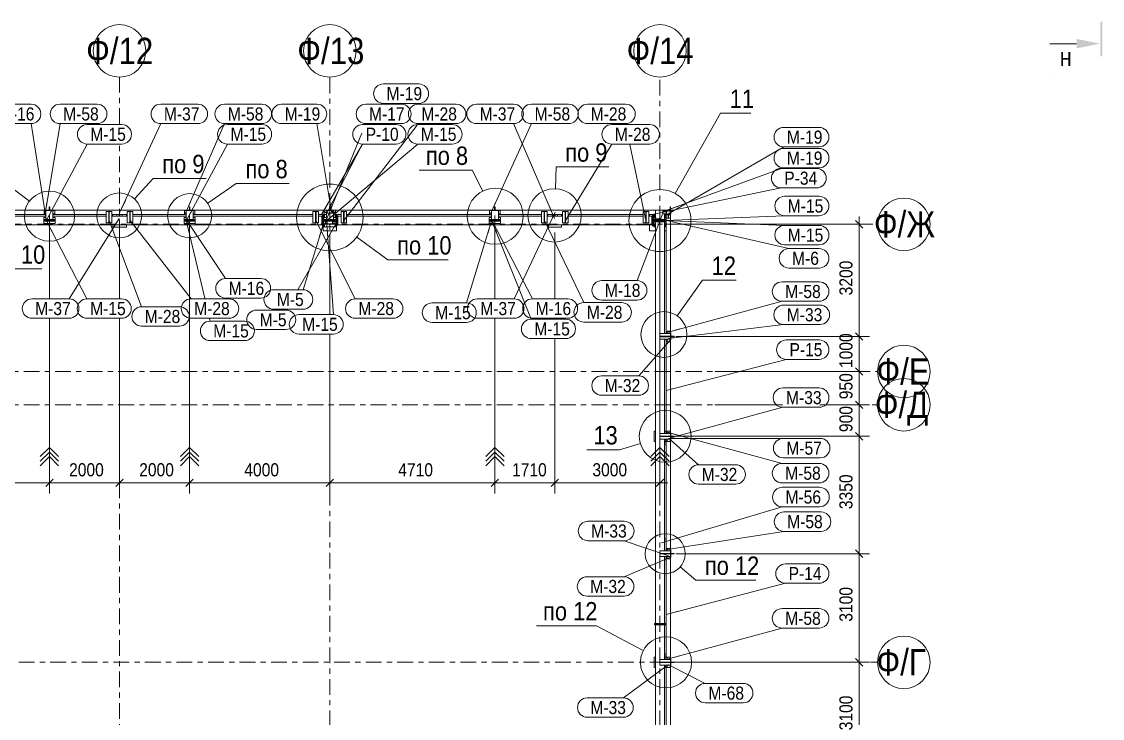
# Model space of a CAD drawing. Header units: millimetres. Extents: x -74 to 1115, y -586 to 256.
# Drawn here: x 367.8 to 573.4, y -185.6 to -53 of the extents above; entities that cross this region are included whole.
import ezdxf

# ---------------------------------------------------------------- set-up
doc = ezdxf.new("R2010")
doc.units = ezdxf.units.MM
doc.linetypes.add('XKITLINE00', pattern=[0])
doc.linetypes.add('XKITLINE03', pattern=[6, 3, -1, 1, -1])
for name, color, linetype, lineweight in [('DetailSymbol', 3, 'Continuous', 0), ('Part', 2, 'Continuous', 0), ('PartMark', 3, 'Continuous', 0), ('S-GRID', 1, 'Continuous', 0), ('Section', 6, 'Continuous', 0), ('Z-DIMENSIONS', 1, 'Continuous', 0)]:
    doc.layers.add(name, color=color, linetype=linetype, lineweight=lineweight)
doc.styles.add('GOST type A', font='ARIAL.TTF')

msp = doc.modelspace()

# ---------------------------------------------------------------- hatches: boundary and pattern name
at = {"layer": 'Section'}
for points in [[(573.4, -53.03), (573.4, -59.63), (572.98, -59.63), (572.98, -53.03)], [(572.98, -57.23), (568.48, -58.13), (568.48, -56.33)]]:
    msp.add_hatch(color=256, dxfattribs=at).paths.add_polyline_path(points, flags=17)

# ---------------------------------------------------------------- linework, layer by layer
at = {"layer": 'DetailSymbol', "linetype": 'XKITLINE00', "lineweight": 0}
for p, q in [((492.15, -85.75), (500.77, -70.46)), ((500.77, -70.46), (506.51, -70.46)), ((453.54, -81.3), (443.47, -81.3)), ((455.53, -85.29), (453.54, -81.3)), ((469.35, -84.83), (469.48, -80.68)), ((469.48, -80.68), (479.55, -80.68)), ((369.31, -87.2), (364.74, -83.78)), ((389.28, -86.75), (392.84, -82.87)), ((392.84, -82.87), (402.91, -82.87)), ((403.24, -87.58), (408.66, -83.84)), ((408.66, -83.84), (418.73, -83.84)), ((431.57, -94.02), (437.51, -98.35)), ((437.51, -98.35), (448.95, -98.35)), ((360.24, -100.1), (371.68, -100.1)), ((492.52, -109), (497.33, -102.22)), ((497.33, -102.22), (503.75, -102.22)), ((485.52, -133.32), (481.53, -134.49)), ((481.53, -134.49), (475.34, -134.49)), ((493.12, -156.76), (496.04, -159.3)), ((496.04, -159.3), (507.48, -159.3)), ((477.2, -167.97), (465.76, -167.97)), ((486.08, -172.66), (477.2, -167.97))]:
    msp.add_line(p, q, dxfattribs=at)
for centre, radius in [((426.45, -90.29), 6.33), ((373.12, -90.06), 4.77), ((386.4, -89.9), 4.27), ((399.79, -89.96), 4.2), ((457.91, -90.06), 5.33), ((469.2, -89.9), 5.07), ((489.25, -90.89), 5.9), ((490, -112.56), 4.36), ((490.25, -131.93), 4.93), ((490.25, -154.27), 3.8), ((490.39, -174.93), 4.87)]:
    msp.add_circle(centre, radius, dxfattribs=at)
at = {"layer": 'Part', "linetype": 'XKITLINE00', "lineweight": 0}
for p, q in [((373.07, -88.88), (373.07, -88.27)), ((373.07, -88.27), (373.12, -88.27)), ((373.12, -88.93), (373.12, -88.27)), ((373.12, -88.27), (373.17, -88.27)), ((373.12, -88.93), (373.12, -88.27)), ((373.17, -88.27), (373.17, -88.88)), ((399.73, -88.88), (399.73, -88.27)), ((399.73, -88.27), (399.79, -88.27)), ((399.79, -88.93), (399.79, -88.27)), ((399.79, -88.27), (399.84, -88.27)), ((399.79, -88.93), (399.79, -88.27)), ((399.84, -88.27), (399.84, -88.88)), ((426.4, -88.88), (426.4, -88.27)), ((426.4, -88.27), (426.45, -88.27)), ((426.45, -88.93), (426.45, -88.27)), ((426.45, -88.27), (426.51, -88.27)), ((426.45, -88.93), (426.45, -88.27)), ((426.51, -88.27), (426.51, -88.88)), ((457.8, -88.88), (457.8, -88.27)), ((457.8, -88.27), (457.85, -88.27)), ((457.85, -88.93), (457.85, -88.27)), ((457.85, -88.27), (457.91, -88.27)), ((457.85, -88.93), (457.85, -88.27)), ((457.91, -88.27), (457.91, -88.88)), ((491.2, -88.88), (491.2, -88.27)), ((491.2, -88.27), (491.25, -88.27)), ((491.25, -88.93), (491.25, -88.27)), ((347.52, -88.93), (372.12, -88.93)), ((349.65, -89.73), (372.45, -89.73)), ((349.65, -90.06), (372.45, -90.06)), ((372.05, -90.33), (372.45, -90.33)), ((372.05, -90.68), (372.05, -90.33)), ((372.12, -88.93), (372.12, -89.6)), ((372.12, -88.93), (372.45, -88.93)), ((372.12, -88.99), (372.45, -88.99)), ((372.12, -89.6), (372.45, -89.6)), ((372.45, -88.93), (372.45, -88.88)), ((372.45, -88.88), (373.07, -88.88)), ((372.45, -88.93), (373.12, -88.93)), ((373.79, -88.95), (372.45, -88.95)), ((372.45, -88.95), (372.45, -90.68)), ((373.12, -88.93), (373.79, -88.93)), ((373.17, -88.88), (373.79, -88.88)), ((373.79, -88.93), (373.79, -88.88)), ((373.79, -88.93), (374.12, -88.93)), ((373.79, -90.68), (373.79, -88.95)), ((373.79, -88.99), (374.12, -88.99)), ((373.79, -89.6), (374.12, -89.6)), ((373.79, -89.73), (383.92, -89.73)), ((373.79, -90.06), (383.92, -90.06)), ((373.79, -90.33), (374.19, -90.33)), ((374.12, -88.93), (398.79, -88.93)), ((374.12, -88.93), (374.12, -89.6)), ((374.19, -90.68), (374.19, -90.33)), ((383.92, -91.33), (383.92, -89.19)), ((383.92, -89.19), (384.45, -89.19)), ((384.41, -91.33), (384.41, -89.19)), ((384.99, -89.19), (384.45, -89.19)), ((384.45, -89.19), (384.45, -91.33)), ((384.45, -91.33), (384.45, -89.19)), ((384.5, -91.33), (384.5, -89.19)), ((384.99, -89.19), (384.99, -91.33)), ((384.99, -89.73), (387.92, -89.73)), ((384.99, -90.06), (387.92, -90.06)), ((385.15, -90.06), (385.15, -89.73)), ((385.93, -90.06), (385.93, -89.73)), ((386.4, -90.06), (386.4, -89.73)), ((386.51, -90.06), (386.51, -89.73)), ((386.97, -90.06), (386.97, -89.73)), ((387.75, -90.06), (387.75, -89.73)), ((387.92, -91.33), (387.92, -89.19)), ((387.92, -89.19), (388.45, -89.19)), ((388.41, -91.33), (388.41, -89.19)), ((388.99, -89.19), (388.45, -89.19)), ((388.45, -89.19), (388.45, -91.33)), ((388.45, -91.33), (388.45, -89.19)), ((388.5, -91.33), (388.5, -89.19)), ((388.99, -89.19), (388.99, -91.33)), ((388.99, -89.73), (399.12, -89.73)), ((388.99, -90.06), (399.12, -90.06)), ((398.72, -90.33), (399.12, -90.33)), ((398.72, -90.68), (398.72, -90.33)), ((398.79, -88.93), (398.79, -89.6)), ((398.79, -88.93), (399.12, -88.93)), ((398.79, -88.99), (399.12, -88.99)), ((398.79, -89.6), (399.12, -89.6)), ((399.12, -88.93), (399.12, -88.88)), ((399.12, -88.88), (399.73, -88.88)), ((399.12, -88.93), (399.79, -88.93)), ((400.45, -88.95), (399.12, -88.95)), ((399.12, -88.95), (399.12, -90.68)), ((399.79, -88.93), (400.45, -88.93)), ((399.84, -88.88), (400.45, -88.88)), ((400.45, -88.93), (400.45, -88.88)), ((400.45, -88.93), (400.79, -88.93)), ((400.45, -90.68), (400.45, -88.95)), ((400.45, -88.99), (400.79, -88.99)), ((400.45, -89.6), (400.79, -89.6)), ((400.45, -89.73), (423.25, -89.73)), ((400.45, -90.06), (423.25, -90.06)), ((400.45, -90.33), (400.85, -90.33)), ((400.79, -88.93), (425.39, -88.93)), ((400.79, -88.93), (400.79, -89.6)), ((400.85, -90.68), (400.85, -90.33)), ((423.25, -91.33), (423.25, -89.19)), ((423.25, -89.19), (423.79, -89.19)), ((423.74, -91.33), (423.74, -89.19)), ((424.32, -89.19), (423.79, -89.19)), ((423.79, -89.19), (423.79, -91.33)), ((423.79, -91.33), (423.79, -89.19)), ((423.83, -91.33), (423.83, -89.19)), ((424.32, -89.19), (424.32, -91.33)), ((424.32, -89.73), (425.39, -89.73)), ((424.32, -90.06), (424.93, -90.06)), ((424.93, -90.36), (424.93, -90.06)), ((425.04, -90.36), (424.93, -90.36)), ((424.93, -91.43), (424.93, -90.36)), ((425.24, -89.89), (425.04, -89.89)), ((425.04, -90.36), (425.04, -89.89)), ((425.04, -91.43), (425.04, -90.36)), ((425.19, -89.89), (425.19, -89.73)), ((425.24, -89.89), (425.24, -91.89)), ((425.24, -89.89), (425.31, -89.89)), ((425.24, -91.89), (425.24, -89.89)), ((425.31, -89.73), (425.39, -89.73)), ((425.31, -90.29), (425.31, -89.73)), ((425.31, -89.89), (425.31, -91.89)), ((425.31, -90.23), (425.31, -90.23)), ((425.31, -90.29), (425.79, -90.29)), ((425.31, -91.49), (425.31, -90.29)), ((425.39, -89.3), (425.39, -88.93)), ((425.39, -88.93), (425.79, -88.93)), ((425.39, -89.37), (425.39, -89.3)), ((425.39, -89.3), (425.79, -89.3)), ((425.79, -89.37), (425.39, -89.37)), ((425.39, -89.73), (425.39, -89.37)), ((425.79, -89.73), (425.39, -89.73)), ((425.41, -90.29), (425.41, -89.73)), ((425.42, -90.29), (425.42, -89.73)), ((425.79, -88.93), (425.79, -88.88)), ((425.79, -88.88), (426.4, -88.88)), ((425.79, -90.68), (425.79, -88.93)), ((425.79, -88.93), (426.45, -88.93)), ((425.95, -88.93), (425.95, -89.47)), ((425.95, -88.98), (426.95, -88.98)), ((425.95, -89.47), (426.95, -89.47)), ((426.45, -88.93), (427.12, -88.93)), ((426.51, -88.88), (427.12, -88.88)), ((426.95, -89.47), (426.95, -88.93)), ((427.12, -88.93), (427.12, -88.88)), ((427.12, -88.93), (427.52, -88.93)), ((427.12, -90.68), (427.12, -88.93)), ((427.12, -89.3), (427.52, -89.3)), ((427.52, -89.37), (427.12, -89.37)), ((427.12, -89.73), (427.52, -89.73)), ((427.12, -90.29), (427.59, -90.29)), ((427.49, -90.29), (427.49, -89.73)), ((427.49, -90.29), (427.49, -89.73)), ((427.52, -88.93), (456.85, -88.93)), ((427.52, -89.3), (427.52, -88.93)), ((427.52, -89.3), (427.52, -89.37)), ((427.52, -89.73), (427.52, -89.37)), ((427.52, -89.73), (428.59, -89.73)), ((427.59, -89.73), (427.52, -89.73)), ((427.59, -90.29), (427.59, -89.73)), ((427.59, -90.23), (427.6, -90.23)), ((427.59, -91.49), (427.59, -90.29)), ((427.6, -89.89), (427.6, -91.89)), ((427.6, -89.89), (427.67, -89.89)), ((427.67, -89.89), (427.67, -91.89)), ((427.67, -89.89), (427.67, -91.89)), ((427.67, -89.89), (427.87, -89.89)), ((427.72, -89.89), (427.72, -89.73)), ((427.87, -90.36), (427.87, -89.89)), ((427.87, -90.36), (427.87, -91.43)), ((427.87, -90.36), (427.97, -90.36)), ((427.97, -90.06), (428.59, -90.06)), ((427.97, -90.36), (427.97, -90.06)), ((427.97, -90.36), (427.97, -91.43)), ((428.59, -91.33), (428.59, -89.19)), ((428.59, -89.19), (429.12, -89.19)), ((429.07, -91.33), (429.07, -89.19)), ((429.12, -91.33), (429.12, -89.19)), ((429.65, -89.19), (429.12, -89.19)), ((429.12, -89.19), (429.12, -91.33)), ((429.17, -91.33), (429.17, -89.19)), ((429.65, -89.19), (429.65, -91.33)), ((429.65, -89.73), (457.19, -89.73)), ((429.65, -90.06), (457.19, -90.06)), ((456.79, -90.33), (457.19, -90.33)), ((456.79, -90.68), (456.79, -90.33)), ((456.85, -88.93), (456.85, -89.6)), ((456.85, -88.93), (457.19, -88.93)), ((456.85, -88.99), (457.19, -88.99)), ((456.85, -89.6), (457.19, -89.6)), ((457.19, -88.93), (457.19, -88.88)), ((457.19, -88.88), (457.8, -88.88)), ((457.19, -88.93), (457.85, -88.93)), ((458.52, -88.95), (457.19, -88.95)), ((457.19, -88.95), (457.19, -90.68)), ((457.85, -88.93), (458.52, -88.93)), ((457.91, -88.88), (458.52, -88.88)), ((458.52, -88.93), (458.52, -88.88)), ((458.52, -88.93), (458.85, -88.93)), ((458.52, -90.68), (458.52, -88.95)), ((458.52, -88.99), (458.85, -88.99)), ((458.52, -89.6), (458.85, -89.6)), ((458.52, -89.73), (466.72, -89.73)), ((458.52, -90.06), (466.72, -90.06)), ((458.52, -90.33), (458.92, -90.33)), ((458.85, -88.93), (488.42, -88.93)), ((458.85, -88.93), (458.85, -89.6)), ((458.92, -90.68), (458.92, -90.33)), ((466.72, -91.33), (466.72, -89.19)), ((466.72, -89.19), (467.25, -89.19)), ((467.21, -91.33), (467.21, -89.19)), ((467.25, -91.33), (467.25, -89.19)), ((467.79, -89.19), (467.25, -89.19)), ((467.25, -89.19), (467.25, -91.33)), ((467.3, -91.33), (467.3, -89.19)), ((467.79, -89.19), (467.79, -91.33)), ((467.79, -89.73), (470.72, -89.73)), ((467.79, -90.06), (470.72, -90.06)), ((467.95, -90.06), (467.95, -89.73)), ((468.73, -90.06), (468.73, -89.73)), ((469.2, -90.06), (469.2, -89.73)), ((469.31, -90.06), (469.31, -89.73)), ((469.77, -90.06), (469.77, -89.73)), ((470.55, -90.06), (470.55, -89.73)), ((470.72, -91.33), (470.72, -89.19)), ((470.72, -89.19), (471.25, -89.19)), ((471.21, -91.33), (471.21, -89.19)), ((471.79, -89.19), (471.25, -89.19)), ((471.25, -89.19), (471.25, -91.33)), ((471.25, -91.33), (471.25, -89.19)), ((471.3, -91.33), (471.3, -89.19)), ((471.79, -89.19), (471.79, -91.33)), ((471.79, -89.73), (486.05, -89.73)), ((471.79, -90.06), (486.05, -90.06)), ((486.05, -91.33), (486.05, -89.19)), ((486.05, -89.19), (486.59, -89.19)), ((486.54, -91.33), (486.54, -89.19)), ((486.59, -91.33), (486.59, -89.19)), ((487.12, -89.19), (486.59, -89.19)), ((486.59, -89.19), (486.59, -91.33)), ((486.63, -91.33), (486.63, -89.19)), ((487.12, -89.19), (487.12, -91.33)), ((487.12, -89.73), (488.42, -89.73)), ((487.12, -90.06), (487.73, -90.06)), ((487.25, -90.06), (487.25, -89.73)), ((487.73, -90.36), (487.73, -90.06)), ((487.84, -90.36), (487.73, -90.36)), ((487.73, -91.43), (487.73, -90.36)), ((488.04, -89.89), (487.84, -89.89)), ((487.84, -90.36), (487.84, -89.89)), ((487.84, -91.43), (487.84, -90.36)), ((488.11, -89.89), (488.04, -89.89)), ((488.04, -91.89), (488.04, -89.89)), ((488.04, -91.89), (488.04, -89.89)), ((488.11, -90.29), (488.11, -89.73)), ((488.11, -91.89), (488.11, -89.89)), ((488.11, -90.23), (488.11, -90.23)), ((488.11, -90.29), (488.42, -90.29)), ((488.11, -91.49), (488.11, -90.29)), ((488.21, -90.29), (488.21, -89.73)), ((488.22, -90.29), (488.22, -89.73)), ((488.42, -90.68), (488.42, -88.93)), ((488.42, -88.93), (490.09, -88.93)), ((490.45, -89.07), (489.79, -89.07)), ((489.79, -89.07), (489.79, -89.6)), ((489.79, -89.6), (490.45, -89.6)), ((490.09, -88.93), (490.45, -88.93)), ((490.09, -89.07), (490.09, -88.93)), ((490.09, -90.68), (490.09, -89.6)), ((490.45, -89.73), (490.09, -89.73)), ((490.09, -90.29), (490.39, -90.29)), ((490.29, -90.29), (490.29, -89.73)), ((490.29, -90.29), (490.29, -89.73)), ((490.39, -90.29), (490.39, -89.73)), ((490.39, -90.23), (490.45, -90.23)), ((490.39, -91.49), (490.39, -90.29)), ((490.4, -89.07), (490.4, -88.93)), ((490.4, -89.6), (490.4, -89.07)), ((490.4, -89.73), (490.4, -89.6)), ((490.45, -89.73), (490.45, -88.93)), ((490.45, -88.93), (490.59, -88.93)), ((491.25, -89.73), (490.45, -89.73)), ((490.45, -90.4), (490.45, -89.73)), ((490.45, -89.79), (491.25, -89.79)), ((490.45, -90.4), (490.82, -90.4)), ((490.45, -112.4), (490.45, -90.4)), ((491.22, -88.97), (490.49, -88.97)), ((490.49, -88.97), (490.49, -89.7)), ((490.49, -89.7), (491.22, -89.7)), ((490.59, -88.93), (490.59, -88.88)), ((490.59, -88.88), (491.2, -88.88)), ((490.59, -88.93), (491.25, -88.93)), ((490.89, -89.79), (490.82, -89.79)), ((490.82, -89.79), (490.82, -90.4)), ((490.82, -89.92), (490.89, -89.92)), ((490.82, -90.4), (490.89, -90.4)), ((490.89, -89.79), (490.89, -90.4)), ((490.89, -90.4), (491.25, -90.4)), ((491.22, -89.7), (491.22, -88.97)), ((491.92, -88.93), (491.25, -88.93)), ((491.25, -88.93), (491.25, -89.6)), ((491.25, -89.6), (491.25, -89.73)), ((491.31, -89.6), (491.25, -89.6)), ((491.25, -89.73), (491.25, -90.4)), ((491.25, -111.93), (491.25, -90.4)), ((491.92, -88.99), (491.31, -88.99)), ((491.31, -88.99), (491.31, -89.6)), ((491.92, -88.93), (491.92, -88.99)), ((424.93, -91.73), (347.97, -91.73)), ((374.19, -90.68), (372.05, -90.68)), ((372.05, -90.68), (372.05, -90.79)), ((372.05, -90.84), (372.05, -90.79)), ((374.19, -90.79), (372.05, -90.79)), ((372.05, -90.95), (372.05, -90.84)), ((372.05, -90.84), (374.19, -90.84)), ((372.05, -91), (372.05, -90.95)), ((372.05, -90.95), (374.19, -90.95)), ((372.05, -91.46), (372.05, -91)), ((372.05, -91), (374.19, -91)), ((372.05, -91.46), (374.19, -91.46)), ((374.19, -90.68), (374.19, -90.79)), ((374.19, -90.84), (374.19, -90.79)), ((374.19, -90.95), (374.19, -90.84)), ((374.19, -91), (374.19, -90.95)), ((374.19, -91.46), (374.19, -91)), ((383.92, -91.33), (384.45, -91.33)), ((384.99, -91.33), (384.45, -91.33)), ((385.15, -92.14), (385.15, -91.73)), ((387.75, -92.14), (385.15, -92.14)), ((387.75, -92.14), (387.75, -91.73)), ((387.92, -91.33), (388.45, -91.33)), ((388.99, -91.33), (388.45, -91.33)), ((400.85, -90.68), (398.72, -90.68)), ((398.72, -90.68), (398.72, -90.79)), ((400.85, -90.79), (398.72, -90.79)), ((398.72, -90.84), (398.72, -90.79)), ((398.72, -90.95), (398.72, -90.84)), ((400.85, -90.84), (398.72, -90.84)), ((400.85, -90.95), (398.72, -90.95)), ((398.72, -90.95), (398.72, -91)), ((398.72, -91.46), (398.72, -91)), ((400.85, -91), (398.72, -91)), ((398.72, -91.46), (400.85, -91.46)), ((400.85, -90.68), (400.85, -90.79)), ((400.85, -90.79), (400.85, -90.84)), ((400.85, -90.95), (400.85, -90.84)), ((400.85, -90.95), (400.85, -91)), ((400.85, -91.46), (400.85, -91)), ((423.25, -91.33), (423.79, -91.33)), ((424.32, -91.33), (423.79, -91.33)), ((424.93, -91.73), (424.93, -91.43)), ((425.04, -91.43), (424.93, -91.43)), ((425.04, -91.89), (425.04, -91.43)), ((425.24, -91.89), (425.04, -91.89)), ((425.19, -92.85), (425.19, -91.89)), ((425.24, -91.89), (425.31, -91.89)), ((425.31, -92.05), (425.31, -91.49)), ((425.31, -91.49), (427.59, -91.49)), ((425.31, -91.56), (425.31, -91.56)), ((425.31, -92.05), (425.41, -92.05)), ((427.52, -90.68), (425.39, -90.68)), ((425.39, -90.68), (425.39, -90.79)), ((425.39, -90.84), (425.39, -90.79)), ((427.52, -90.79), (425.39, -90.79)), ((425.39, -90.95), (425.39, -90.84)), ((425.39, -90.84), (427.52, -90.84)), ((425.39, -91), (425.39, -90.95)), ((425.39, -90.95), (427.52, -90.95)), ((425.39, -91), (427.52, -91)), ((425.41, -92.05), (425.41, -91.49)), ((425.42, -91.49), (425.42, -92.05)), ((425.42, -92.05), (427.49, -92.05)), ((425.62, -91.13), (425.95, -91.13)), ((425.62, -91.46), (425.62, -91.13)), ((425.95, -91.46), (425.62, -91.46)), ((425.95, -91.13), (425.95, -91.46)), ((426.95, -91.13), (427.29, -91.13)), ((426.95, -91.46), (426.95, -91.13)), ((427.29, -91.46), (426.95, -91.46)), ((427.29, -91.13), (427.29, -91.46)), ((427.49, -91.49), (427.49, -92.05)), ((427.49, -92.05), (427.49, -91.49)), ((427.49, -92.05), (427.59, -92.05)), ((427.52, -90.68), (427.52, -90.79)), ((427.52, -90.84), (427.52, -90.79)), ((427.52, -90.95), (427.52, -90.84)), ((427.52, -91), (427.52, -90.95)), ((427.59, -92.05), (427.59, -91.49)), ((427.59, -91.56), (427.6, -91.56)), ((427.6, -91.89), (427.67, -91.89)), ((427.67, -91.89), (427.87, -91.89)), ((427.72, -92.85), (427.72, -91.89)), ((427.87, -91.89), (427.87, -91.43)), ((427.87, -91.43), (427.97, -91.43)), ((427.97, -91.73), (427.97, -91.43)), ((487.73, -91.73), (427.97, -91.73)), ((428.59, -91.33), (429.12, -91.33)), ((429.65, -91.33), (429.12, -91.33)), ((458.92, -90.68), (456.79, -90.68)), ((456.79, -90.68), (456.79, -90.79)), ((456.79, -90.84), (456.79, -90.79)), ((458.92, -90.79), (456.79, -90.79)), ((456.79, -90.84), (458.92, -90.84)), ((456.79, -90.95), (456.79, -90.84)), ((456.79, -91), (456.79, -90.95)), ((456.79, -90.95), (458.92, -90.95)), ((456.79, -91), (458.92, -91)), ((456.79, -91.46), (456.79, -91)), ((456.79, -91.46), (458.92, -91.46)), ((458.92, -90.68), (458.92, -90.79)), ((458.92, -90.84), (458.92, -90.79)), ((458.92, -90.95), (458.92, -90.84)), ((458.92, -91), (458.92, -90.95)), ((458.92, -91.46), (458.92, -91)), ((466.72, -91.33), (467.25, -91.33)), ((467.79, -91.33), (467.25, -91.33)), ((467.95, -92.14), (467.95, -91.73)), ((470.55, -92.14), (467.95, -92.14)), ((470.55, -92.14), (470.55, -91.73)), ((470.72, -91.33), (471.25, -91.33)), ((471.79, -91.33), (471.25, -91.33)), ((486.05, -91.33), (486.59, -91.33)), ((487.12, -91.33), (486.59, -91.33)), ((487.25, -92.85), (487.25, -91.73)), ((487.73, -91.73), (487.73, -91.43)), ((487.84, -91.43), (487.73, -91.43)), ((487.84, -91.89), (487.84, -91.43)), ((488.04, -91.89), (487.84, -91.89)), ((488.11, -91.89), (488.04, -91.89)), ((488.11, -92.05), (488.11, -91.49)), ((488.11, -91.49), (488.42, -91.49)), ((488.11, -91.56), (488.11, -91.56)), ((488.11, -92.05), (488.21, -92.05)), ((490.32, -90.68), (488.19, -90.68)), ((488.19, -90.68), (488.19, -90.79)), ((490.32, -90.79), (488.19, -90.79)), ((488.19, -90.84), (488.19, -90.79)), ((488.19, -90.84), (490.32, -90.84)), ((488.19, -90.95), (488.19, -90.84)), ((488.19, -91), (488.19, -90.95)), ((488.19, -90.95), (490.32, -90.95)), ((490.32, -91), (488.19, -91)), ((488.19, -91), (488.19, -91.11)), ((490.32, -91.11), (488.19, -91.11)), ((488.21, -92.05), (488.21, -91.49)), ((488.22, -91.49), (488.22, -92.05)), ((488.22, -92.05), (488.42, -92.05)), ((488.42, -167.54), (488.42, -91.11)), ((490.09, -112.4), (490.09, -91.11)), ((490.09, -91.49), (490.39, -91.49)), ((490.09, -92.05), (490.29, -92.05)), ((490.29, -91.49), (490.29, -92.05)), ((490.29, -92.05), (490.29, -91.49)), ((490.29, -92.05), (490.39, -92.05)), ((490.32, -90.68), (490.32, -90.79)), ((490.32, -90.84), (490.32, -90.79)), ((490.32, -90.95), (490.32, -90.84)), ((490.32, -91), (490.32, -90.95)), ((490.32, -91), (490.32, -91.11)), ((490.39, -92.05), (490.39, -91.49)), ((490.39, -91.56), (490.45, -91.56)), ((427.72, -92.85), (425.19, -92.85)), ((487.25, -92.85), (488.42, -92.85)), ((490.09, -92.85), (490.45, -92.85)), ((489.25, -112.4), (489.25, -112.92)), ((489.25, -112.4), (491.25, -112.4)), ((489.25, -112.88), (491.25, -112.88)), ((489.25, -112.92), (491.25, -112.92)), ((489.25, -112.92), (491.25, -112.92)), ((489.25, -113.47), (489.25, -112.92)), ((489.25, -112.97), (491.25, -112.97)), ((489.25, -112.98), (491.25, -112.98)), ((491.25, -111.93), (490.59, -111.93)), ((490.59, -112.4), (490.59, -111.93)), ((491.2, -112.4), (491.2, -111.93)), ((491.25, -112.27), (491.25, -111.93)), ((491.25, -112.93), (491.25, -112.27)), ((491.25, -112.27), (491.31, -112.27)), ((491.25, -112.93), (491.92, -112.93)), ((491.25, -113.6), (491.25, -112.93)), ((491.25, -112.93), (491.92, -112.93)), ((491.31, -112.27), (491.31, -112.88)), ((491.31, -112.88), (491.92, -112.88)), ((491.92, -112.99), (491.31, -112.99)), ((491.31, -112.99), (491.31, -113.6)), ((491.92, -112.93), (491.92, -112.88)), ((491.92, -112.93), (491.92, -112.99)), ((489.25, -113.47), (491.25, -113.47)), ((491.25, -113.47), (489.25, -113.47)), ((490.09, -131.4), (490.09, -113.47)), ((490.45, -131.4), (490.45, -113.47)), ((490.59, -113.93), (490.59, -113.47)), ((490.59, -113.93), (491.25, -113.93)), ((491.2, -113.93), (491.2, -113.47)), ((491.25, -113.93), (491.25, -113.6)), ((491.25, -113.6), (491.31, -113.6)), ((491.25, -130.93), (491.25, -113.93)), ((488.12, -132.93), (488.12, -130.93)), ((488.12, -130.93), (488.42, -130.93)), ((489.25, -131.4), (489.25, -131.92)), ((489.25, -131.4), (491.25, -131.4)), ((490.09, -130.93), (490.39, -130.93)), ((490.39, -131.4), (490.39, -130.93)), ((490.39, -131.27), (490.45, -131.27)), ((491.25, -130.93), (490.59, -130.93)), ((490.59, -131.4), (490.59, -130.93)), ((491.2, -131.4), (491.2, -130.93)), ((491.25, -131.27), (491.25, -130.93)), ((491.25, -131.93), (491.25, -131.27)), ((491.25, -131.27), (491.31, -131.27)), ((491.31, -131.27), (491.31, -131.88)), ((488.12, -132.93), (488.42, -132.93)), ((488.12, -132.93), (488.12, -132.93)), ((488.12, -132.93), (488.42, -132.93)), ((488.12, -132.94), (488.12, -132.93)), ((488.12, -132.93), (488.42, -132.93)), ((488.12, -132.94), (488.42, -132.94)), ((489.25, -131.88), (491.25, -131.88)), ((489.25, -131.92), (491.25, -131.92)), ((489.25, -132.47), (489.25, -131.92)), ((489.25, -131.92), (491.25, -131.92)), ((489.25, -131.97), (491.25, -131.97)), ((489.25, -131.98), (491.25, -131.98)), ((489.25, -132.47), (491.25, -132.47)), ((491.25, -132.47), (489.25, -132.47)), ((490.09, -153.73), (490.09, -132.47)), ((490.09, -132.93), (490.39, -132.93)), ((490.09, -132.93), (490.39, -132.93)), ((490.09, -132.93), (490.39, -132.93)), ((490.09, -132.94), (490.39, -132.94)), ((490.19, -133), (490.09, -133)), ((490.09, -133.62), (490.19, -133.62)), ((490.19, -133.67), (490.19, -133)), ((490.39, -132.93), (490.39, -132.47)), ((490.39, -132.6), (490.45, -132.6)), ((490.39, -132.93), (490.39, -132.93)), ((490.39, -132.94), (490.39, -132.93)), ((490.45, -153.73), (490.45, -132.47)), ((490.59, -132.93), (490.59, -132.47)), ((490.59, -132.93), (491.25, -132.93)), ((491.2, -132.93), (491.2, -132.47)), ((491.25, -132.6), (491.25, -131.93)), ((491.25, -131.93), (491.92, -131.93)), ((491.25, -131.93), (491.92, -131.93)), ((491.25, -132.93), (491.25, -132.6)), ((491.25, -132.6), (491.31, -132.6)), ((491.25, -153.27), (491.25, -132.93)), ((491.31, -131.88), (491.92, -131.88)), ((491.92, -131.99), (491.31, -131.99)), ((491.31, -131.99), (491.31, -132.6)), ((491.92, -131.93), (491.92, -131.88)), ((491.92, -131.93), (491.92, -131.99)), ((490.09, -133.67), (490.19, -133.67)), ((490.13, -133.67), (490.13, -151.65)), ((490.13, -151.65), (490.09, -151.65)), ((490.09, -151.73), (490.19, -151.73)), ((490.09, -151.78), (490.19, -151.78)), ((490.19, -151.26), (490.19, -151.78)), ((489.25, -153.73), (489.25, -154.26)), ((489.25, -153.73), (491.25, -153.73)), ((491.25, -153.27), (490.59, -153.27)), ((490.59, -153.73), (490.59, -153.27)), ((491.2, -153.73), (491.2, -153.27)), ((491.25, -153.6), (491.25, -153.27)), ((491.25, -154.27), (491.25, -153.6)), ((491.25, -153.6), (491.31, -153.6)), ((491.31, -153.6), (491.31, -154.21)), ((489.25, -154.21), (491.25, -154.21)), ((489.25, -154.26), (491.25, -154.26)), ((489.25, -154.8), (489.25, -154.26)), ((489.25, -154.26), (491.25, -154.26)), ((489.25, -154.3), (491.25, -154.3)), ((489.25, -154.31), (491.25, -154.31)), ((489.25, -154.8), (491.25, -154.8)), ((491.25, -154.8), (489.25, -154.8)), ((490.09, -167.54), (490.09, -154.8)), ((490.19, -155.09), (490.09, -155.09)), ((490.09, -155.14), (490.19, -155.14)), ((490.09, -155.21), (490.13, -155.21)), ((490.13, -167.54), (490.13, -155.21)), ((490.19, -155.6), (490.19, -155.09)), ((490.45, -173.93), (490.45, -154.8)), ((490.59, -155.27), (490.59, -154.8)), ((490.59, -155.27), (491.25, -155.27)), ((491.2, -155.27), (491.2, -154.8)), ((491.25, -154.27), (491.92, -154.27)), ((491.25, -154.93), (491.25, -154.27)), ((491.25, -154.27), (491.92, -154.27)), ((491.25, -155.27), (491.25, -154.93)), ((491.25, -154.93), (491.31, -154.93)), ((491.25, -173.93), (491.25, -155.27)), ((491.31, -154.21), (491.92, -154.21)), ((491.92, -154.32), (491.31, -154.32)), ((491.31, -154.32), (491.31, -154.93)), ((491.92, -154.27), (491.92, -154.21)), ((491.92, -154.27), (491.92, -154.32)), ((488.19, -167.67), (488.19, -167.54)), ((488.19, -167.54), (490.32, -167.54)), ((488.19, -167.8), (488.19, -167.67)), ((488.19, -167.67), (490.32, -167.67)), ((488.19, -167.67), (490.32, -167.67)), ((488.19, -167.8), (488.42, -167.8)), ((488.19, -167.8), (490.32, -167.8)), ((488.42, -195.55), (488.42, -167.8)), ((490.09, -174.4), (490.09, -167.8)), ((490.09, -167.8), (490.32, -167.8)), ((490.13, -173.2), (490.13, -167.8)), ((490.32, -167.67), (490.32, -167.54)), ((490.32, -167.8), (490.32, -167.67)), ((488.12, -175.93), (488.12, -173.93)), ((488.12, -173.93), (488.42, -173.93)), ((488.35, -173.93), (488.35, -173.93)), ((488.35, -173.93), (488.42, -173.93)), ((489.25, -174.4), (489.25, -174.92)), ((489.25, -174.4), (491.25, -174.4)), ((490.09, -173.2), (490.19, -173.2)), ((490.09, -173.25), (490.19, -173.25)), ((490.09, -173.87), (490.19, -173.87)), ((490.09, -173.93), (490.39, -173.93)), ((490.09, -173.93), (490.59, -173.93)), ((490.19, -173.2), (490.19, -173.87)), ((490.39, -174.4), (490.39, -173.93)), ((491.25, -173.93), (490.59, -173.93)), ((490.59, -174.4), (490.59, -173.93)), ((491.2, -174.4), (491.2, -173.93)), ((491.25, -174.27), (491.25, -173.93)), ((491.25, -174.93), (491.25, -174.27)), ((491.25, -174.27), (491.31, -174.27)), ((491.31, -174.27), (491.31, -174.88)), ((488.12, -175.93), (488.42, -175.93)), ((488.12, -175.93), (488.12, -175.93)), ((488.12, -175.93), (488.42, -175.93)), ((489.25, -174.88), (491.25, -174.88)), ((489.25, -174.92), (491.25, -174.92)), ((489.25, -175.47), (489.25, -174.92)), ((489.25, -174.92), (491.25, -174.92)), ((489.25, -174.97), (491.25, -174.97)), ((489.25, -174.98), (491.25, -174.98)), ((489.25, -175.47), (491.25, -175.47)), ((490.09, -194.93), (490.09, -175.47)), ((490.09, -175.47), (491.25, -175.47)), ((490.09, -175.93), (490.39, -175.93)), ((490.09, -175.93), (490.39, -175.93)), ((490.39, -175.93), (490.39, -175.47)), ((490.39, -175.93), (490.39, -175.93)), ((490.39, -175.93), (490.59, -175.93)), ((490.39, -175.93), (490.59, -175.93)), ((490.45, -194.93), (490.45, -175.93)), ((490.59, -175.93), (490.59, -175.47)), ((490.59, -175.93), (490.59, -175.93)), ((490.59, -175.93), (491.25, -175.93)), ((490.59, -175.93), (490.59, -175.93)), ((491.2, -175.93), (491.2, -175.47)), ((491.25, -175.6), (491.25, -174.93)), ((491.25, -174.93), (491.92, -174.93)), ((491.25, -174.93), (491.92, -174.93)), ((491.25, -175.93), (491.25, -175.6)), ((491.25, -175.6), (491.31, -175.6)), ((491.25, -194.6), (491.25, -175.93)), ((491.31, -174.88), (491.92, -174.88)), ((491.92, -174.99), (491.31, -174.99)), ((491.31, -174.99), (491.31, -175.6)), ((491.92, -174.93), (491.92, -174.88)), ((491.92, -174.93), (491.92, -174.99))]:
    msp.add_line(p, q, dxfattribs=at)
at = {"layer": 'PartMark', "linetype": 'XKITLINE00', "lineweight": 0}
for p, q in [((436.64, -64.89), (443.38, -64.89)), ((362.9, -68.75), (369.63, -68.75)), ((375.13, -68.75), (382.2, -68.75)), ((394.29, -68.75), (401.35, -68.75)), ((406.45, -68.75), (413.52, -68.75)), ((417.27, -68.75), (424.01, -68.75)), ((433.31, -68.75), (440.05, -68.75)), ((436.61, -68.65), (436.64, -68.59)), ((436.64, -68.59), (443.38, -68.59)), ((443.26, -68.75), (450.49, -68.75)), ((454.35, -68.75), (461.42, -68.75)), ((464.8, -68.75), (471.86, -68.75)), ((475.48, -68.75), (482.71, -68.75)), ((362.9, -72.45), (369.63, -72.45)), ((372.48, -90.7), (369.63, -72.45)), ((372.29, -89.6), (375.13, -72.45)), ((375.13, -72.45), (382.2, -72.45)), ((380.29, -72.62), (386.87, -72.62)), ((386.51, -89.32), (394.29, -72.45)), ((394.29, -72.45), (401.35, -72.45)), ((398.95, -89.6), (406.45, -72.45)), ((406.45, -72.45), (413.52, -72.45)), ((406.96, -72.62), (413.54, -72.62)), ((417.27, -72.45), (424.01, -72.45)), ((426.86, -89.57), (424.01, -72.45)), ((429.12, -90.9), (443.07, -72.71)), ((432.67, -72.62), (439.08, -72.62)), ((433.29, -72.52), (433.31, -72.45)), ((433.31, -72.45), (440.05, -72.45)), ((443.17, -72.62), (449.75, -72.62)), ((443.22, -72.52), (443.26, -72.45)), ((443.26, -72.45), (450.49, -72.45)), ((454.35, -72.45), (461.42, -72.45)), ((457.02, -89.6), (464.8, -72.45)), ((469.2, -90.48), (461.42, -72.45)), ((464.8, -72.45), (471.86, -72.45)), ((475.48, -72.45), (482.71, -72.45)), ((480.07, -72.62), (487.29, -72.62)), ((482.72, -72.52), (482.71, -72.45)), ((512.79, -73.16), (519.53, -73.16)), ((425.81, -90.7), (432.57, -74.27)), ((372.48, -90.96), (380.29, -76.32)), ((380.29, -76.32), (386.87, -76.32)), ((399.15, -90.96), (406.96, -76.32)), ((406.96, -76.32), (413.54, -76.32)), ((424.85, -89.73), (432.67, -76.32)), ((425.81, -90.96), (443.17, -76.32)), ((426.05, -89.1), (432.6, -76.42)), ((432.67, -76.32), (439.08, -76.32)), ((443.17, -76.32), (449.75, -76.32)), ((471.26, -90.9), (480.07, -76.32)), ((480.07, -76.32), (487.29, -76.32)), ((486.59, -90.9), (483.54, -76.42)), ((490.61, -89.74), (512.79, -76.86)), ((512.79, -76.86), (519.53, -76.86)), ((512.79, -77.15), (519.53, -77.15)), ((490.45, -89), (512.19, -81.07)), ((512.29, -80.97), (519.03, -80.97)), ((512.75, -80.87), (512.79, -80.85)), ((512.79, -80.85), (519.53, -80.85)), ((487.77, -89.73), (512.29, -84.67)), ((512.29, -84.67), (519.03, -84.67)), ((512.95, -86.26), (519.53, -86.26)), ((372.1, -88.23), (372.48, -90.7)), ((372.7, -87.13), (372.29, -89.6)), ((387.56, -87.05), (386.51, -89.32)), ((399.96, -87.31), (398.95, -89.6)), ((426.11, -87.57), (424.85, -89.73)), ((426.76, -88.39), (425.81, -90.7)), ((427.2, -86.87), (426.05, -89.1)), ((426.45, -87.11), (426.86, -89.57)), ((458.05, -87.32), (457.02, -89.6)), ((468.21, -88.18), (469.2, -90.48)), ((492.8, -88.14), (490.45, -89)), ((373.66, -88.75), (372.48, -90.96)), ((400.32, -88.75), (399.15, -90.96)), ((427.73, -89.35), (425.81, -90.96)), ((430.64, -88.91), (429.12, -90.9)), ((469.31, -89.32), (461.53, -105.78)), ((468.24, -91.58), (469.31, -89.32)), ((472.55, -88.76), (471.26, -90.9)), ((489.79, -89.49), (484.91, -102.32)), ((486.07, -88.45), (486.59, -90.9)), ((490.22, -89.22), (487.77, -89.73)), ((488.05, -90.3), (513.77, -96.22)), ((490.49, -90.86), (488.05, -90.3)), ((488.61, -90.96), (512.95, -89.96)), ((488.9, -91.83), (489.79, -89.49)), ((492.78, -88.48), (490.61, -89.74)), ((512.95, -89.96), (519.53, -89.96)), ((372.48, -90.8), (380.26, -105.78)), ((373.63, -93.02), (372.48, -90.8)), ((386.4, -90.48), (376.87, -105.78)), ((384.46, -90.9), (390.64, -107.28)), ((385.34, -93.24), (384.46, -90.9)), ((385.08, -92.6), (386.4, -90.48)), ((388.46, -90.9), (400.05, -105.78)), ((389.99, -92.87), (388.46, -90.9)), ((399.15, -90.7), (406.61, -101.92)), ((400.53, -92.78), (399.15, -90.7)), ((399.15, -90.8), (402.66, -105.68)), ((399.72, -93.23), (399.15, -90.8)), ((427.61, -91.49), (420.4, -103.95)), ((425.25, -91.49), (421.37, -104.05)), ((423.79, -90.9), (431.29, -105.78)), ((424.91, -93.13), (423.79, -90.9)), ((424.52, -93.88), (425.25, -91.49)), ((425.81, -90.8), (427.16, -108.78)), ((426, -93.29), (425.81, -90.8)), ((426.36, -93.65), (427.61, -91.49)), ((457.21, -90.96), (452.47, -106.56)), ((456.49, -93.35), (457.21, -90.96)), ((457.21, -90.7), (464.99, -105.78)), ((458.36, -92.93), (457.21, -90.7)), ((457.21, -90.8), (464.75, -109.65)), ((458.14, -93.12), (457.21, -90.8)), ((467.26, -90.9), (474.74, -106.49)), ((468.34, -93.15), (467.26, -90.9)), ((488.61, -90.8), (512.95, -91.8)), ((491.11, -90.9), (488.61, -90.8)), ((491.11, -90.86), (488.61, -90.96)), ((512.95, -91.8), (519.53, -91.8)), ((512.95, -95.5), (519.53, -95.5)), ((513.77, -96.22), (519.53, -96.22)), ((513.77, -99.92), (519.53, -99.92)), ((406.61, -101.92), (413.35, -101.92)), ((478.17, -102.32), (484.91, -102.32)), ((512.47, -102.54), (519.53, -102.54)), ((415.77, -104.05), (421.37, -104.05)), ((369.8, -105.78), (376.87, -105.78)), ((380.26, -105.78), (386.84, -105.78)), ((400.05, -105.78), (407.27, -105.78)), ((406.61, -105.62), (413.35, -105.62)), ((431.29, -105.78), (438.51, -105.78)), ((445.89, -106.56), (452.47, -106.56)), ((454.47, -105.78), (461.53, -105.78)), ((464.99, -105.78), (471.73, -105.78)), ((474.74, -106.49), (481.97, -106.49)), ((478.17, -106.02), (484.91, -106.02)), ((490.59, -112.17), (512.47, -106.24)), ((512.47, -106.24), (519.53, -106.24)), ((390.64, -107.28), (397.86, -107.28)), ((412.51, -107.91), (418.11, -107.91)), ((415.77, -107.75), (421.37, -107.75)), ((418.14, -107.85), (418.11, -107.91)), ((420.59, -108.78), (427.16, -108.78)), ((512.77, -106.96), (519.67, -106.96)), ((369.8, -109.48), (376.87, -109.48)), ((380.26, -109.48), (386.84, -109.48)), ((390.64, -110.98), (397.86, -110.98)), ((400.05, -109.48), (407.27, -109.48)), ((403.58, -109.58), (403.68, -110.03)), ((403.68, -110.03), (410.26, -110.03)), ((431.29, -109.48), (438.51, -109.48)), ((445.89, -110.26), (452.47, -110.26)), ((454.47, -109.48), (461.53, -109.48)), ((464.75, -109.65), (471.33, -109.65)), ((464.99, -109.48), (471.73, -109.48)), ((474.74, -110.19), (481.97, -110.19)), ((490.85, -113.35), (512.77, -110.66)), ((512.77, -110.66), (519.67, -110.66)), ((412.51, -111.61), (418.11, -111.61)), ((420.59, -112.48), (427.16, -112.48)), ((493, -111.51), (490.59, -112.17)), ((403.68, -113.73), (410.26, -113.73)), ((464.75, -113.35), (471.33, -113.35)), ((491.28, -113.6), (485.21, -120.43)), ((513.28, -113.6), (519.53, -113.6)), ((490.46, -123.23), (513.28, -117.3)), ((513.28, -117.3), (519.53, -117.3)), ((478.14, -120.43), (485.21, -120.43)), ((492.88, -122.6), (490.46, -123.23)), ((512.63, -122.72), (519.53, -122.72)), ((478.14, -124.13), (485.21, -124.13)), ((490.85, -132.35), (512.63, -126.42)), ((512.63, -126.42), (519.53, -126.42)), ((490.59, -131.17), (512.47, -137.1)), ((493, -131.82), (490.59, -131.17)), ((493.26, -131.69), (490.85, -132.35)), ((490.98, -132.33), (512.68, -132.33)), ((491.28, -132.6), (496.59, -137.34)), ((512.68, -132.33), (519.74, -132.33)), ((496.59, -137.34), (503.65, -137.34)), ((512.47, -137.1), (519.53, -137.1)), ((512.68, -136.03), (519.74, -136.03)), ((496.59, -141.04), (503.65, -141.04)), ((512.47, -140.8), (519.53, -140.8)), ((512.52, -141.64), (519.59, -141.64)), ((489.51, -152.22), (512.52, -145.34)), ((512.52, -145.34), (519.59, -145.34)), ((512.84, -146.32), (519.9, -146.32)), ((475.56, -148.1), (482.47, -148.1)), ((490.59, -153.5), (512.84, -150.02)), ((512.84, -150.02), (519.9, -150.02)), ((475.56, -151.8), (482.47, -151.8)), ((490.85, -154.69), (482.47, -151.8)), ((491.91, -151.51), (489.51, -152.22)), ((491.28, -154.93), (482.44, -158.65)), ((513.12, -156.2), (519.53, -156.2)), ((475.38, -158.65), (482.44, -158.65)), ((490.46, -165.83), (513.12, -159.9)), ((513.12, -159.9), (519.53, -159.9)), ((475.38, -162.35), (482.44, -162.35)), ((492.87, -165.19), (490.46, -165.83)), ((512.47, -164.71), (519.53, -164.71)), ((490.59, -174.34), (512.47, -168.41)), ((512.47, -168.41), (519.53, -168.41)), ((493, -173.68), (490.59, -174.34)), ((490.85, -175.35), (482.31, -181.69)), ((491.28, -175.6), (497.87, -178.94)), ((497.87, -178.94), (505.09, -178.94)), ((475.41, -181.69), (482.31, -181.69)), ((497.87, -182.64), (505.09, -182.64)), ((475.41, -185.39), (482.31, -185.39))]:
    msp.add_line(p, q, dxfattribs=at)
for centre, start, end in [((436.64, -66.74), 90, 270), ((443.38, -66.74), 270, 90), ((369.63, -70.6), 270, 90), ((375.13, -70.6), 90, 270), ((382.2, -70.6), 270, 90), ((394.29, -70.6), 90, 270), ((401.35, -70.6), 270, 90), ((406.45, -70.6), 90, 270), ((413.52, -70.6), 270, 90), ((417.27, -70.6), 90, 270), ((424.01, -70.6), 270, 90), ((433.31, -70.6), 90, 270), ((440.05, -70.6), 270, 90), ((443.26, -70.6), 90, 270), ((450.49, -70.6), 270, 90), ((454.35, -70.6), 90, 270), ((461.42, -70.6), 270, 90), ((464.8, -70.6), 90, 270), ((471.86, -70.6), 270, 90), ((475.48, -70.6), 90, 270), ((482.71, -70.6), 270, 90), ((380.29, -74.47), 90, 270), ((386.87, -74.47), 270, 90), ((406.96, -74.47), 90, 270), ((413.54, -74.47), 270, 90), ((432.67, -74.47), 90, 270), ((439.08, -74.47), 270, 90), ((443.17, -74.47), 90, 270), ((449.75, -74.47), 270, 90), ((480.07, -74.47), 90, 270), ((487.29, -74.47), 270, 90), ((512.79, -75.01), 90, 270), ((519.53, -75.01), 270, 90), ((512.79, -79), 90, 270), ((519.53, -79), 270, 90), ((512.29, -82.82), 90, 270), ((519.03, -82.82), 270, 90), ((512.95, -88.11), 90, 270), ((519.53, -88.11), 270, 90), ((512.95, -93.65), 90, 270), ((519.53, -93.65), 270, 90), ((513.77, -98.07), 90, 270), ((519.53, -98.07), 270, 90), ((406.61, -103.77), 90, 270), ((413.35, -103.77), 270, 90), ((478.17, -104.17), 90, 270), ((484.91, -104.17), 270, 90), ((512.47, -104.39), 90, 270), ((519.53, -104.39), 270, 90), ((415.77, -105.9), 90, 270), ((421.37, -105.9), 270, 90), ((369.8, -107.63), 90, 270), ((376.87, -107.63), 270, 90), ((380.26, -107.63), 90, 270), ((386.84, -107.63), 270, 90), ((400.05, -107.63), 90, 270), ((407.27, -107.63), 270, 90), ((431.29, -107.63), 90, 270), ((438.51, -107.63), 270, 90), ((445.89, -108.41), 90, 270), ((452.47, -108.41), 270, 90), ((454.47, -107.63), 90, 270), ((461.53, -107.63), 270, 90), ((464.99, -107.63), 90, 270), ((471.73, -107.63), 270, 90), ((474.74, -108.34), 90, 270), ((481.97, -108.34), 270, 90), ((390.64, -109.13), 90, 270), ((397.86, -109.13), 270, 90), ((412.51, -109.76), 90, 270), ((418.11, -109.76), 270, 90), ((420.59, -110.63), 90, 270), ((427.16, -110.63), 270, 90), ((512.77, -108.81), 90, 270), ((519.67, -108.81), 270, 90), ((403.68, -111.88), 90, 270), ((410.26, -111.88), 270, 90), ((464.75, -111.5), 90, 270), ((471.33, -111.5), 270, 90), ((513.28, -115.45), 90, 270), ((519.53, -115.45), 270, 90), ((478.14, -122.28), 90, 270), ((485.21, -122.28), 270, 90), ((512.63, -124.57), 90, 270), ((519.53, -124.57), 270, 90), ((512.68, -134.18), 90, 270), ((519.74, -134.18), 270, 90), ((496.59, -139.19), 90, 270), ((503.65, -139.19), 270, 90), ((512.47, -138.95), 90, 270), ((519.53, -138.95), 270, 90), ((512.52, -143.49), 90, 270), ((519.59, -143.49), 270, 90), ((512.84, -148.17), 90, 270), ((519.9, -148.17), 270, 90), ((475.56, -149.95), 90, 270), ((482.47, -149.95), 270, 90), ((513.12, -158.05), 90, 270), ((519.53, -158.05), 270, 90), ((475.38, -160.5), 90, 270), ((482.44, -160.5), 270, 90), ((512.47, -166.56), 90, 270), ((519.53, -166.56), 270, 90), ((497.87, -180.79), 90, 270), ((505.09, -180.79), 270, 90), ((475.41, -183.54), 90, 270), ((482.31, -183.54), 270, 90)]:
    msp.add_arc(centre, 1.85, start, end, dxfattribs=at)
at = {"layer": 'S-GRID', "linetype": 'XKITLINE03', "lineweight": 0}
for p, q in [((386.45, -72.52), (386.45, -63.61)), ((426.45, -108.68), (426.45, -63.61)), ((489.25, -331.11), (489.25, -63.61)), ((386.45, -105.68), (386.45, -76.42)), ((94.76, -91.6), (530.64, -91.6)), ((386.45, -281.69), (386.45, -109.58)), ((426.45, -331.11), (426.45, -112.58)), ((122.22, -119.6), (530.64, -119.6)), ((122.22, -125.93), (512.53, -125.93)), ((519.63, -125.93), (530.64, -125.93)), ((-16.71, -174.93), (530.64, -174.93))]:
    msp.add_line(p, q, dxfattribs=at)
at = {"layer": 'S-GRID', "linetype": 'XKITLINE00', "lineweight": 0}
for centre in [(386.45, -58.61), (426.45, -58.61), (489.25, -58.61), (535.64, -91.6), (535.64, -119.6), (535.64, -125.93), (535.64, -174.93)]:
    msp.add_circle(centre, 5, dxfattribs=at)
at = {"layer": 'Section', "linetype": 'XKITLINE00', "lineweight": 0}
for p, q in [((563.38, -57.23), (568.48, -57.23)), ((564.28, -63.23), (564.28, -63.23)), ((564.28, -63.23), (564.28, -63.23))]:
    msp.add_line(p, q, dxfattribs=at)
at = {"layer": 'Z-DIMENSIONS', "linetype": 'XKITLINE00', "lineweight": 0}
for p, q in [((373.12, -89.95), (373.12, -105.68)), ((373.12, -89.95), (373.12, -105.68)), ((399.79, -89.93), (399.79, -142.8)), ((399.79, -89.93), (399.79, -142.8)), ((457.85, -89.93), (457.85, -105.68)), ((457.85, -89.93), (457.85, -105.68)), ((489.25, -89.93), (489.25, -142.8)), ((527.12, -91.6), (527.12, -90.1)), ((490.25, -91.6), (529.12, -91.6)), ((526.41, -90.89), (527.83, -92.31)), ((527.12, -112.93), (527.12, -91.6)), ((386.45, -93.14), (386.45, -105.68)), ((386.45, -93.14), (386.45, -105.68)), ((426.45, -93.85), (426.45, -108.68)), ((426.45, -93.85), (426.45, -108.68)), ((469.25, -93.14), (469.25, -105.68)), ((469.25, -93.14), (469.25, -105.68)), ((373.12, -109.58), (373.12, -142.8)), ((373.12, -109.58), (373.12, -142.8)), ((386.45, -109.58), (386.45, -142.8)), ((386.45, -109.58), (386.45, -142.8)), ((457.85, -109.58), (457.85, -142.8)), ((457.85, -109.58), (457.85, -142.8)), ((426.45, -112.58), (426.45, -142.8)), ((426.45, -112.58), (426.45, -142.8)), ((492.25, -112.93), (529.12, -112.93)), ((492.25, -112.93), (529.12, -112.93)), ((526.41, -112.23), (527.83, -113.64)), ((526.41, -112.23), (527.83, -113.64)), ((527.12, -112.93), (527.12, -111.43)), ((527.12, -119.6), (527.12, -112.93)), ((527.12, -112.93), (527.12, -114.43)), ((469.25, -113.45), (469.25, -142.8)), ((469.25, -113.45), (469.25, -142.8)), ((526.41, -118.89), (527.83, -120.31)), ((526.41, -118.89), (527.83, -120.31)), ((527.12, -119.6), (527.12, -118.1)), ((499.71, -119.6), (529.12, -119.6)), ((499.71, -119.6), (529.12, -119.6)), ((527.12, -125.93), (527.12, -119.6)), ((527.12, -119.6), (527.12, -121.1)), ((526.41, -125.23), (527.83, -126.64)), ((526.41, -125.23), (527.83, -126.64)), ((527.12, -125.93), (527.12, -124.43)), ((499.71, -125.93), (512.53, -125.93)), ((499.71, -125.93), (512.53, -125.93)), ((519.63, -125.93), (529.12, -125.93)), ((519.63, -125.93), (529.12, -125.93)), ((527.12, -131.93), (527.12, -125.93)), ((527.12, -125.93), (527.12, -127.43)), ((526.41, -131.23), (527.83, -132.64)), ((526.41, -131.23), (527.83, -132.64)), ((527.12, -131.93), (527.12, -130.43)), ((492.25, -131.93), (529.12, -131.93)), ((492.25, -131.93), (529.12, -131.93)), ((527.12, -154.27), (527.12, -131.93)), ((527.12, -131.93), (527.12, -133.43)), ((373.12, -134.05), (371.37, -135.8)), ((373.12, -134.05), (371.37, -135.8)), ((373.12, -134.92), (371.37, -136.67)), ((373.12, -134.92), (371.37, -136.67)), ((373.12, -134.05), (374.87, -135.8)), ((373.12, -134.05), (373.12, -137.55)), ((373.12, -134.05), (374.87, -135.8)), ((373.12, -134.05), (373.12, -137.55)), ((373.12, -134.92), (374.87, -136.67)), ((373.12, -134.92), (374.87, -136.67)), ((399.79, -134.05), (398.04, -135.8)), ((399.79, -134.05), (398.04, -135.8)), ((399.79, -134.92), (398.04, -136.67)), ((399.79, -134.92), (398.04, -136.67)), ((399.79, -134.05), (401.54, -135.8)), ((399.79, -134.05), (399.79, -137.55)), ((399.79, -134.05), (401.54, -135.8)), ((399.79, -134.05), (399.79, -137.55)), ((399.79, -134.92), (401.54, -136.67)), ((399.79, -134.92), (401.54, -136.67)), ((457.85, -134.05), (456.1, -135.8)), ((457.85, -134.05), (456.1, -135.8)), ((457.85, -134.92), (456.1, -136.67)), ((457.85, -134.92), (456.1, -136.67)), ((457.85, -134.05), (459.6, -135.8)), ((457.85, -134.05), (457.85, -137.55)), ((457.85, -134.05), (459.6, -135.8)), ((457.85, -134.05), (457.85, -137.55)), ((457.85, -134.92), (459.6, -136.67)), ((457.85, -134.92), (459.6, -136.67)), ((489.25, -134.05), (487.5, -135.8)), ((489.25, -134.92), (487.5, -136.67)), ((489.25, -134.05), (491, -135.8)), ((489.25, -134.05), (489.25, -137.55)), ((489.25, -134.92), (491, -136.67)), ((373.12, -135.8), (371.37, -137.55)), ((373.12, -135.8), (371.37, -137.55)), ((373.12, -135.8), (374.87, -137.55)), ((373.12, -135.8), (374.87, -137.55)), ((399.79, -135.8), (398.04, -137.55)), ((399.79, -135.8), (398.04, -137.55)), ((399.79, -135.8), (401.54, -137.55)), ((399.79, -135.8), (401.54, -137.55)), ((457.85, -135.8), (456.1, -137.55)), ((457.85, -135.8), (456.1, -137.55)), ((457.85, -135.8), (459.6, -137.55)), ((457.85, -135.8), (459.6, -137.55)), ((489.25, -135.8), (487.5, -137.55)), ((489.25, -135.8), (491, -137.55)), ((346.45, -140.8), (373.12, -140.8)), ((373.12, -140.8), (371.62, -140.8)), ((373.83, -140.09), (372.41, -141.51)), ((373.83, -140.09), (372.41, -141.51)), ((373.12, -140.8), (374.62, -140.8)), ((373.12, -140.8), (386.45, -140.8)), ((386.45, -140.8), (384.95, -140.8)), ((387.16, -140.09), (385.75, -141.51)), ((387.16, -140.09), (385.75, -141.51)), ((386.45, -140.8), (399.79, -140.8)), ((386.45, -140.8), (387.95, -140.8)), ((399.79, -140.8), (398.29, -140.8)), ((400.49, -140.09), (399.08, -141.51)), ((400.49, -140.09), (399.08, -141.51)), ((399.79, -140.8), (401.29, -140.8)), ((399.79, -140.8), (426.45, -140.8)), ((426.45, -140.8), (424.95, -140.8)), ((427.16, -140.09), (425.75, -141.51)), ((427.16, -140.09), (425.75, -141.51)), ((426.45, -140.8), (427.95, -140.8)), ((426.45, -140.8), (457.85, -140.8)), ((457.85, -140.8), (456.35, -140.8)), ((458.56, -140.09), (457.15, -141.51)), ((458.56, -140.09), (457.15, -141.51)), ((457.85, -140.8), (459.35, -140.8)), ((457.85, -140.8), (469.25, -140.8)), ((469.25, -140.8), (467.75, -140.8)), ((469.96, -140.09), (468.55, -141.51)), ((469.96, -140.09), (468.55, -141.51)), ((469.25, -140.8), (470.75, -140.8)), ((469.25, -140.8), (489.25, -140.8)), ((489.96, -140.09), (488.55, -141.51)), ((489.25, -140.8), (490.75, -140.8)), ((526.41, -153.56), (527.83, -154.97)), ((526.41, -153.56), (527.83, -154.97)), ((527.12, -154.27), (527.12, -152.77)), ((492.25, -154.27), (529.12, -154.27)), ((492.25, -154.27), (529.12, -154.27)), ((527.12, -174.93), (527.12, -154.27)), ((527.12, -154.27), (527.12, -155.77)), ((526.41, -174.23), (527.83, -175.64)), ((526.41, -174.23), (527.83, -175.64)), ((527.12, -174.93), (527.12, -173.43)), ((492.25, -174.93), (529.12, -174.93)), ((492.25, -174.93), (529.12, -174.93)), ((527.12, -195.6), (527.12, -174.93)), ((527.12, -174.93), (527.12, -176.43))]:
    msp.add_line(p, q, dxfattribs=at)
at = {"layer": 'Z-DIMENSIONS'}
for p in [(527.12, -91.6), (527.12, -112.93), (527.12, -112.93), (527.12, -119.6), (527.12, -119.6), (527.12, -125.93), (527.12, -125.93), (527.12, -131.93), (527.12, -131.93), (373.12, -140.8), (373.12, -140.8), (386.45, -140.8), (386.45, -140.8), (399.79, -140.8), (399.79, -140.8), (426.45, -140.8), (426.45, -140.8), (457.85, -140.8), (457.85, -140.8), (469.25, -140.8), (469.25, -140.8), (489.25, -140.8), (527.12, -154.27), (527.12, -154.27), (527.12, -174.93), (527.12, -174.93)]:
    msp.add_point(p, dxfattribs=at)

# ---------------------------------------------------------------- texts
at = {"layer": 'DetailSymbol', "style": 'GOST type A', "width": 0.85}
for s, p in [('11', (502.52, -69.46)), ('по 8', (444.72, -80.3)), ('по 9', (471.23, -79.68)), ('по 9', (394.59, -81.87)), ('по 8', (410.41, -82.84)), ('по 10', (439.26, -97.35)), ('по 10', (361.99, -99.1)), ('12', (499.08, -101.22)), ('13', (476.59, -133.49)), ('по 12', (497.79, -158.3)), ('по 12', (467.01, -166.97))]:
    msp.add_text(s, height=3.5, dxfattribs=at).set_placement(p)
at = {"layer": 'PartMark', "style": 'GOST type A', "width": 0.85}
for s, p in [('М-19', (437.24, -67.99)), ('М-16', (363.5, -71.85)), ('М-58', (375.73, -71.85)), ('М-37', (394.89, -71.85)), ('М-58', (407.05, -71.85)), ('М-19', (417.87, -71.85)), ('М-17', (433.91, -71.85)), ('М-28', (443.86, -71.85)), ('М-37', (454.95, -71.85)), ('М-58', (465.4, -71.85)), ('М-28', (476.08, -71.85)), ('М-15', (380.89, -75.72)), ('М-15', (407.56, -75.72)), ('Р-10', (433.27, -75.72)), ('М-15', (443.77, -75.72)), ('М-28', (480.67, -75.72)), ('М-19', (513.39, -76.26)), ('М-19', (513.39, -80.25)), ('Р-34', (512.89, -84.07)), ('М-15', (513.55, -89.36)), ('М-15', (513.55, -94.9)), ('М-6', (514.37, -99.32)), ('М-16', (407.21, -105.02)), ('М-5', (416.37, -107.15)), ('М-18', (478.77, -105.42)), ('М-58', (513.07, -105.64)), ('М-37', (370.4, -108.88)), ('М-15', (380.86, -108.88)), ('М-28', (400.65, -108.88)), ('М-28', (431.89, -108.88)), ('М-37', (455.07, -108.88)), ('М-16', (465.59, -108.88)), ('М-28', (391.24, -110.38)), ('М-5', (413.11, -111.01)), ('М-15', (446.49, -109.66)), ('М-28', (475.34, -109.59)), ('М-33', (513.37, -110.06)), ('М-15', (404.28, -113.13)), ('М-15', (421.19, -111.88)), ('М-15', (465.35, -112.75)), ('Р-15', (513.88, -116.7)), ('М-32', (478.74, -123.53)), ('М-33', (513.23, -125.82)), ('М-57', (513.28, -135.43)), ('М-58', (513.07, -140.2)), ('М-32', (497.19, -140.44)), ('М-56', (513.12, -144.74)), ('М-58', (513.44, -149.42)), ('М-33', (476.16, -151.2)), ('Р-14', (513.72, -159.3)), ('М-32', (475.98, -161.75)), ('М-58', (513.07, -167.81)), ('М-68', (498.47, -182.04)), ('М-33', (476.01, -184.79))]:
    msp.add_text(s, height=2.5, dxfattribs=at).set_placement(p)
at = {"layer": 'S-GRID', "style": 'GOST type A', "width": 0.85}
for s, p in [('Ф/12', (380.1, -61.11)), ('Ф/13', (420.26, -61.11)), ('Ф/14', (482.9, -61.11)), ('Ф/Ж', (529.94, -94.1)), ('Ф/Е', (530.43, -122.1)), ('Ф/Д', (530.11, -128.43)), ('Ф/Г', (530.43, -177.43))]:
    msp.add_text(s, height=5, dxfattribs=at).set_placement(p)
at = {"layer": 'Section', "style": 'GOST type A', "width": 0.85}
msp.add_text('н', height=3.5, dxfattribs=at).set_placement((565.28, -61.48))
at = {"layer": 'Z-DIMENSIONS', "style": 'GOST type A', "width": 0.85}
for s, p in [('3200', (525.87, -105.12)), ('1000', (525.87, -118.95)), ('950', (525.87, -124.88)), ('900', (525.87, -131.13)), ('3350', (525.87, -145.79)), ('3100', (525.87, -167.21)), ('3100', (525.87, -187.87))]:
    msp.add_text(s, height=2.5, rotation=90.0002, dxfattribs=at).set_placement(p)
for s, p in [('2000', (376.86, -139.55)), ('2000', (390.19, -139.55)), ('4000', (410.19, -139.55)), ('4710', (439.47, -139.55)), ('1710', (461.11, -139.55)), ('3000', (476.4, -139.55))]:
    msp.add_text(s, height=2.5, dxfattribs=at).set_placement(p)

doc.saveas('drawing.dxf')
